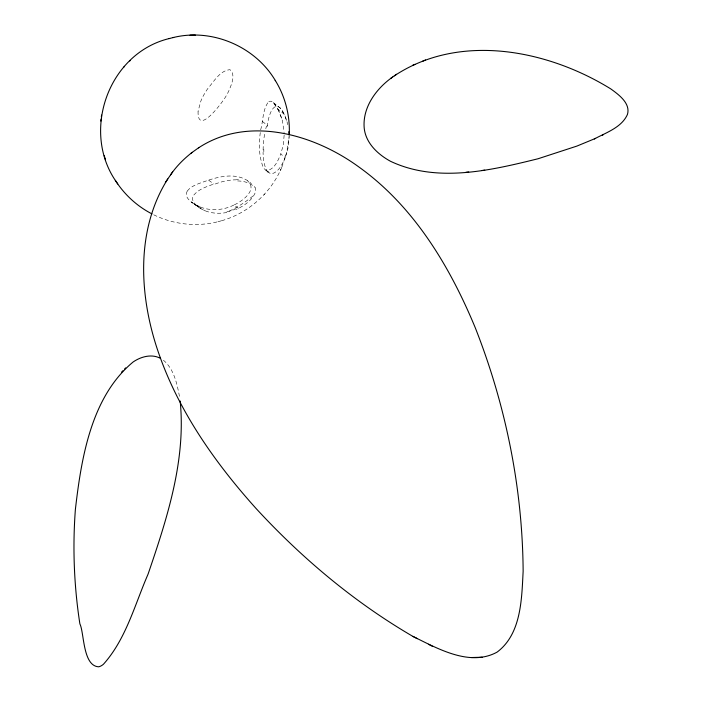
<?xml version="1.0" encoding="UTF-8"?>
<svg xmlns="http://www.w3.org/2000/svg" width="702" height="702" viewBox="0 0 702 702"><rect width="100%" height="100%" fill="white"/><g stroke="black" fill="none" stroke-linecap="round" stroke-linejoin="round"><path stroke-width="0.53" stroke-dasharray="3.51 2.63" d="M284.143 135.153L283.283 145.042L280.782 153.94M260.275 132.555C259.205 141.225 258.941 150.096 260.609 158.713C262.013 162.557 262.311 170.007 267.488 170.577C274.815 168.664 278.124 160.372 280.739 154.054L285.258 157.494C282.555 163.689 279.185 171.525 272.13 173.719A10.793 5.765 -66.8 0 1 268.787 172.201M260.67 129.817C263.303 120.56 262.548 109.451 268.655 101.597M267.12 126.614C270.428 101.869 281.011 98.333 287.785 124.693M281.862 167.129L286.644 152.817L289.145 136.39L288.268 147.227L285.258 157.494M221.683 220.718C247.701 213.329 269.919 193.919 280.923 169.243M280.317 170.647L282.502 165.646M254.993 187.162A11.381 6.766 -40.8 0 1 254.036 195.095C250.07 201.825 243.208 206.186 236.302 209.442M187.206 191.137C182.994 199.28 195.358 203.87 199.658 207.871M187.329 190.953C191.664 185.521 198.815 183.608 205.081 181.344C219.796 176.035 238.654 171.709 251.413 183.652M263.987 194.656L264.584 194.077M268.787 101.509L270.998 101.167L273.499 102.694L278.948 111.065L282.476 120.946L284.091 132.599M233.792 205.072C220.639 211.767 203.308 211.39 191.497 202.044C208.863 213.891 186.337 201.728 194.129 194.708C199.482 188.54 207.774 186.372 215.137 183.547M153.703 214.786C173.64 224.622 197.113 227.158 218.647 221.542M217.91 221.744L222.306 220.542M236.477 179.396L238.513 179.484M199.903 208.046C207.476 213.11 217.164 214.11 225.991 212.653A101.009 87.338 -29.8 0 0 254.019 195.095M200.667 207.23L194.156 203.94L200.658 208.555L205.045 210.767M238.478 208.327L233.906 205.01C241.813 201.658 258.125 189.882 247.613 180.87M208.678 180.247L213.899 184.038M265.663 170.174L269.901 173.35M262.311 121.428L267.462 125.377M283.906 113.943L280.273 108.117L272.622 101.965L275.395 104.896L278.045 109.38L283.906 113.943L286.916 121.341M163.408 360.205C174.342 369.349 177.158 384.556 179.73 397.771M254.326 186.495L254.87 187.258M268.761 172.244L268.217 171.385M278.045 109.38L281.818 118.489M267.822 172.262A38.522 18.191 -77.2 0 1 263.083 152.29M263.838 151.808A38.268 15.769 -80.9 0 1 263.829 149.473M263.136 149.974A36.443 14.54 -81.3 0 1 264.812 133.126M265.786 128.764A36.443 14.54 -81.3 0 1 266.532 125.983M215.277 183.985A35.977 18.77 -22.2 0 1 236.17 179.835M237.609 180.932A38.005 21.499 -24.2 0 1 253.984 186.697M236.065 208.775A33.854 25.509 -32 0 1 226.026 211.943M198.078 111.223C197.262 135.855 220.665 104.379 224.71 98.28A35.574 16.839 -53.1 0 0 228.624 91.313C231.195 85.117 236.144 74.982 229.975 69.682C219.963 70.542 214.25 81.186 208.169 88.057A34.117 16.348 -53 0 0 200.825 101.141L198.078 111.223"/><path stroke-width="1.05" d="M289.303 133.31C289.917 114.795 285.003 96.113 275.219 80.37M169.656 38.452C108.354 52.94 80.756 131.555 116.435 182.02M100.851 121.095L101.088 119.112M101.334 117.015L101.571 115.093M167.76 178.975C134.407 231.8 139.444 300.228 159.968 356.809C180.449 413.697 215.997 463.899 256.151 508.581C301.948 558.283 354.352 602.272 412.829 636.363L417.348 638.68M170.612 174.824C176.465 166.19 183.977 158.74 192.199 152.352M165.356 182.485L172.639 171.876M160.293 358.257C151.544 353.65 140.9 356.669 133.169 361.951C91.041 396.867 81.3 458.292 75.377 509.494L75.228 511.53C72.587 548.701 74.114 586.17 79.747 623.007L79.914 623.964C84.258 632.634 82.704 666.066 98.692 666.803C100.474 666.4 102.044 665.426 103.422 664.267C125.939 639.224 134.705 604.913 147.859 574.64L148.429 573.104C167.199 518.032 186.144 459.959 180.151 400.991M121.657 372.025L122.868 370.77M124.587 368.998L125.667 367.892M123.973 66.962L124.552 66.365M129.765 60.986L130.195 60.547M392.637 77.027C376.36 88.47 362.346 107.274 364.206 128.097C365.733 143.138 377.957 154.466 390.54 161.302C436.942 183.222 490.68 170.454 538.083 158.749L576.868 146.095L595.603 138.364M198.49 147.885C248.245 115.119 314.066 134.301 358.757 166.892C413.855 206.248 449.806 266.304 475.307 327.852C505.756 405.203 522.551 488.109 523.139 571.288C521.674 598.832 521.454 633.845 497.104 652.114C469.726 667.119 437.302 648.341 412.829 636.363M191.198 153.089L198.885 147.578M394.331 75.842C459.81 32.415 547.709 49.851 610.872 88.961C618.541 94.542 630.677 103.203 627.474 114.365C621.735 127.562 605.94 132.652 594.322 138.97M390.593 78.484L396.551 74.272M602.334 135.161L603.413 134.652M412.539 65.365L415.075 64.321M422.771 61.118L425.535 59.977M172.955 37.61C211.723 27.861 255.168 46.297 275.412 80.686M169.024 38.61L173.692 37.425M465.83 172.297L468.717 171.972M481.993 170.489L484.757 170.174M471.402 657.537L482.151 657.23M195.34 35.1L189.988 35.197M428.474 644.287L432.283 646.244M151.957 213.891C137.048 206.239 124.307 194.489 115.33 180.353M116.655 182.336L117.76 183.994M104.229 155.686L105.519 159.828M288.873 131.616L289.101 135.126"/></g></svg>
